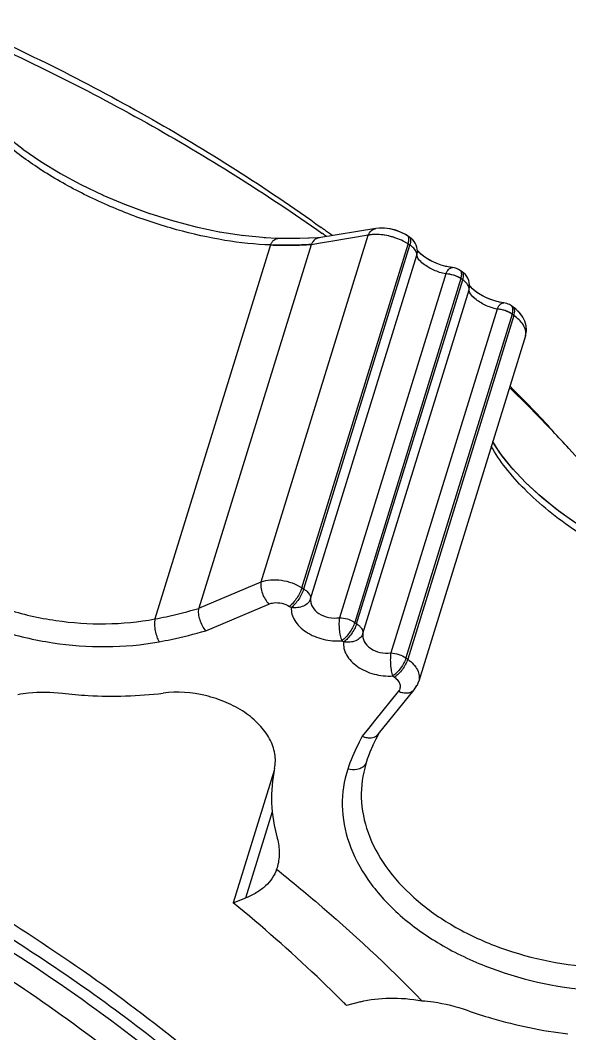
# Model space of a CAD drawing. Header units: millimetres. Extents: x 0 to 297, y 0 to 210.
# Drawn here: x 259.65 to 269.31, y 170.42 to 188.24 of the extents above; entities that cross this region are included whole.
import ezdxf

# ---------------------------------------------------------------- set-up
doc = ezdxf.new("R2010")
doc.units = ezdxf.units.MM
doc.header["$LTSCALE"] = 16.335
doc.layers.add('MEMBER', color=7, linetype='CONTINUOUS')

msp = doc.modelspace()

# ---------------------------------------------------------------- linework, layer by layer
at = {"layer": 'MEMBER', "color": 7, "linetype": 'Continuous'}
for p, q in [((259.697, 185.966), (259.4073, 186.1933)), ((260.0104, 185.7503), (259.6905, 185.9708)), ((260.3519, 185.5423), (260.0062, 185.753)), ((261.5132, 184.9879), (261.1029, 185.1604)), ((261.9275, 184.8364), (261.5033, 184.9918)), ((262.3463, 184.7054), (261.9135, 184.8412)), ((262.7645, 184.5964), (262.3285, 184.7105)), ((263.1767, 184.5109), (262.7431, 184.6015)), ((263.5779, 184.4496), (263.1521, 184.5153)), ((265.9026, 184.5807), (264.8957, 184.414)), ((264.9535, 184.4945), (264.9617, 184.4887)), ((265.9586, 184.5871), (265.9018, 184.5805)), ((266.1434, 184.5744), (266.0533, 184.5863)), ((266.2356, 184.5515), (266.1434, 184.5744)), ((266.2513, 184.5466), (266.1536, 184.5724)), ((266.3257, 184.519), (266.2356, 184.5515)), ((266.3459, 184.5103), (266.2513, 184.5466)), ((266.4113, 184.4778), (266.3257, 184.519)), ((266.4345, 184.4646), (266.3459, 184.5103)), ((263.9631, 184.4133), (263.5508, 184.4531)), ((264.1786, 184.4036), (263.9341, 184.4152)), ((264.2345, 184.4024), (264.1787, 184.4036)), ((264.399, 184.4006), (264.216, 184.4028)), ((264.5606, 184.4019), (264.3905, 184.4007)), ((264.7299, 184.4066), (264.5618, 184.4019)), ((264.909, 184.4155), (264.7194, 184.4062)), ((264.909, 184.4155), (264.875, 184.4135)), ((266.4604, 184.4487), (266.4113, 184.4778)), ((266.4604, 184.4488), (266.4345, 184.4646)), ((266.4933, 184.4277), (266.4603, 184.4489)), ((264.7647, 184.2928), (262.7897, 177.9016)), ((266.6317, 184.1765), (266.6317, 184.1775)), ((266.6387, 184.1861), (266.6332, 184.1942)), ((266.6603, 184.1599), (266.6387, 184.1861)), ((266.6572, 184.1633), (266.6451, 184.1776)), ((267.2506, 183.891), (267.2128, 183.8959)), ((267.2505, 183.891), (267.2506, 183.891)), ((267.4193, 183.819), (267.3861, 183.8414)), ((267.4193, 183.819), (267.3861, 183.8414)), ((267.5547, 183.5715), (267.5505, 183.5784)), ((267.5506, 183.5491), (267.5506, 183.5498)), ((268.1512, 183.2704), (268.1098, 183.2769)), ((268.3171, 183.1949), (268.2859, 183.2172)), ((268.3572, 183.1641), (268.3168, 183.1951)), ((268.3722, 183.1514), (268.3168, 183.1951)), ((268.4251, 183.0998), (268.3572, 183.1641)), ((268.5331, 182.6926), (266.6547, 176.6142)), ((266.5751, 176.4656), (266.6249, 176.5418)), ((266.6257, 176.5431), (266.6547, 176.6141)), ((265.948, 175.688), (266.5756, 176.4662)), ((265.8498, 175.4841), (265.906, 175.6019)), ((265.9005, 175.5911), (265.9556, 175.6967)), ((265.906, 175.6019), (265.9575, 175.6996)), ((265.8036, 175.3761), (265.8524, 175.4899)), ((265.7365, 175.1942), (265.7615, 175.2661)), ((265.7598, 175.2615), (265.8036, 175.3761)), ((264.1135, 175.0449), (263.394, 172.7165)), ((265.7262, 175.1619), (265.726, 175.1614)), ((265.7377, 175.1979), (265.7262, 175.1619)), ((264.1625, 173.3311), (264.1555, 173.3093)), ((263.394, 172.7165), (263.6126, 172.8035)), ((265.6301, 170.9768), (265.3853, 170.9136))]:
    msp.add_line(p, q, dxfattribs=at)
at = {"layer": 'MEMBER', "color": 9, "linetype": 'Continuous'}
for p, q in [((265.9018, 184.5805), (265.9026, 184.5807)), ((263.883, 178.3639), (265.7664, 184.4586)), ((264.925, 184.3194), (264.7647, 184.2928)), ((265.1087, 184.3498), (264.925, 184.3194)), ((265.7664, 184.4586), (265.1087, 184.3498)), ((264.0481, 184.289), (262.0155, 177.7116)), ((264.6003, 178.2598), (266.4686, 184.3056)), ((264.6335, 178.2386), (266.5018, 184.2844)), ((266.5018, 184.2844), (266.4686, 184.3056)), ((266.6317, 184.1758), (266.6317, 184.1773)), ((264.7544, 178.0661), (266.6227, 184.1119)), ((267.1293, 183.7792), (265.2611, 177.7334)), ((267.3971, 183.6964), (265.5288, 177.6506)), ((265.5621, 177.6281), (267.4304, 183.6739)), ((267.4304, 183.6739), (267.3971, 183.6964)), ((265.6735, 177.4548), (267.5418, 183.5007)), ((267.5418, 183.5007), (267.5506, 183.5491)), ((267.5505, 183.5486), (267.5506, 183.55)), ((268.0334, 183.1593), (266.1651, 177.1134)), ((268.2991, 183.0706), (266.4308, 177.0248)), ((268.3304, 183.0483), (268.2991, 183.0706)), ((268.3304, 183.0483), (266.4621, 177.0025)), ((262.7897, 177.9016), (263.883, 178.3639)), ((264.6003, 178.2598), (264.6335, 178.2386)), ((262.911, 177.5045), (264.0196, 177.9728)), ((264.3823, 177.9327), (264.4152, 177.9117)), ((265.5288, 177.6506), (265.5621, 177.6281)), ((265.303, 177.3286), (265.336, 177.3063)), ((266.4308, 177.0248), (266.4621, 177.0025)), ((266.1975, 176.708), (266.2285, 176.6859)), ((266.2965, 176.4351), (265.8792, 175.917)), ((265.7944, 175.8117), (265.6616, 175.6469)), ((265.7715, 175.7834), (265.6616, 175.6469)), ((265.8792, 175.917), (265.7715, 175.7834)), ((265.8792, 175.917), (265.7944, 175.8117)), ((263.6126, 172.8035), (264.0824, 174.3237))]:
    msp.add_line(p, q, dxfattribs=at)
at = {"layer": 'MEMBER', "color": 7, "linetype": 'Continuous'}
for points in [[(261.1089, 185.1577), (260.7198, 185.3436), (260.3506, 185.543)], [(266.1536, 184.5724), (266.0553, 184.5863), (265.9605, 184.5872)], [(266.8321, 184.0302), (266.7735, 184.0663), (266.7244, 184.1017), (266.6855, 184.1347), (266.6589, 184.1616)], [(266.8807, 184.0043), (266.8072, 184.0448), (266.7447, 184.0863), (266.6954, 184.1257), (266.6603, 184.1599)], [(266.9711, 183.9635), (266.8986, 183.9955), (266.8321, 184.0302)], [(267.0476, 183.9358), (266.962, 183.9672), (266.8807, 184.0043)], [(267.2128, 183.8959), (267.1327, 183.9118), (267.0476, 183.9358)], [(267.2505, 183.891), (267.1973, 183.8985), (267.1242, 183.9139)], [(267.6965, 183.443), (267.642, 183.4826), (267.6, 183.5191), (267.5713, 183.5496), (267.5544, 183.5719)], [(267.7775, 183.3945), (267.7075, 183.4357), (267.6491, 183.477), (267.604, 183.5153), (267.5729, 183.5478), (267.5547, 183.5715)], [(268.1512, 183.2704), (268.0753, 183.2838), (267.9963, 183.3043), (267.9153, 183.3318), (267.836, 183.3652), (267.762, 183.403), (267.6965, 183.443)], [(267.9413, 183.3222), (267.8564, 183.356), (267.7775, 183.3945)], [(268.1098, 183.2769), (268.0272, 183.2955), (267.9413, 183.3222)], [(268.5218, 182.9472), (268.4847, 183.0213), (268.4343, 183.0895), (268.3722, 183.1514)], [(268.5445, 182.8644), (268.5212, 182.9486), (268.4805, 183.0279), (268.4251, 183.0998)], [(268.5329, 182.6921), (268.5394, 182.7157), (268.5494, 182.7907), (268.5437, 182.8691)], [(268.533, 182.6924), (268.5489, 182.7796), (268.5445, 182.8644)], [(268.3165, 180.3381), (268.1307, 180.5663), (267.9813, 180.786), (267.9575, 180.83)], [(271.5681, 178.3591), (271.1209, 178.5162), (270.687, 178.6958), (270.2691, 178.8954), (269.8708, 179.1124), (269.4953, 179.3442), (269.146, 179.5883), (268.8265, 179.842), (268.5402, 180.1027), (268.2912, 180.3671), (268.0833, 180.6315), (267.958, 180.8315)], [(271.5984, 178.3495), (271.2082, 178.4834), (270.8206, 178.6376), (270.4399, 178.8106), (270.0706, 179.0001), (269.717, 179.2038), (269.3831, 179.4193), (269.0728, 179.6435), (268.7896, 179.8736), (268.5366, 180.1063)], [(266.5756, 176.4662), (266.5828, 176.4754), (266.6249, 176.5418)]]:
    msp.add_lwpolyline(points, dxfattribs=at)
for centre, radius, start, end in [((246.8988, 159.4865), 30.9192, 54.1632, 54.30303), ((247.0082, 159.6378), 30.7325, 53.85538, 54.16337), ((246.5258, 158.4673), 31.8904, 54.52481, 54.68279), ((266.33, 184.1717), 0.3036, 52.08354, 57.5373), ((266.333, 184.1765), 0.298, 0.23931, 57.45743), ((267.2183, 183.5927), 0.3, 55.99628, 83.84133), ((267.2494, 183.5671), 0.3037, 50.20244, 56.0835), ((267.2526, 183.572), 0.298, 355.89774, 55.99871), ((268.1124, 182.9747), 0.2982, 62.35846, 82.45225), ((268.1108, 182.972), 0.3013, 54.47424, 62.33941), ((251.5645, 164.4585), 24.0532, 43.48547, 46.05732), ((252.1203, 165.5624), 22.8978, 42.44942, 45.17649), ((252.5499, 165.4061), 22.6861, 42.42497, 43.46176), ((265.8039, 176.0011), 0.3816, 248.11302, 256.34407), ((248.3469, 153.9823), 24.0203, 44.81935, 45.03077)]:
    msp.add_arc(centre, radius, start, end, dxfattribs=at)
at = {"layer": 'MEMBER', "color": 9, "linetype": 'Continuous'}
for centre, radius, start, end in [((265.8849, 183.951), 0.5212, 99.75307, 103.13826), ((265.8691, 183.3413), 1.1358, 72.3104, 76.19973), ((265.8641, 183.3253), 1.1526, 70.23514, 72.31886), ((265.8745, 183.3517), 1.1243, 63.21564, 70.27584), ((265.8766, 183.3568), 1.1188, 63.19831, 70.29316), ((265.9089, 183.4213), 1.0466, 60.45555, 63.18016), ((265.9423, 183.4801), 0.979, 57.48046, 60.46474), ((264.3197, 193.0584), 8.7736, 268.22607, 270.74644), ((264.3348, 192.1129), 7.8281, 270.72568, 273.1567), ((266.2901, 183.9523), 0.3939, 51.05401, 57.48252), ((266.4, 184.1758), 0.2317, 343.99266, 359.96143), ((268.0183, 182.7029), 0.4566, 82.28192, 88.10749), ((268.0104, 182.6452), 0.5148, 66.16465, 82.27193)]:
    msp.add_arc(centre, radius, start, end, dxfattribs=at)
at = {"layer": 'MEMBER', "color": 7, "linetype": 'Continuous'}
for points, knots in [([(258.4926, 188.2409), (259.6469, 187.7332), (261.8637, 186.6292), (263.9566, 185.3031), (264.9401, 184.5965)], [0, 0, 0, 0, 0.5101106, 1, 1, 1, 1]), ([(258.4785, 188.119), (259.635, 187.6129), (261.859, 186.5134), (263.9625, 185.1962), (264.9535, 184.4945)], [0, 0, 0, 0, 0.5097213, 1, 1, 1, 1]), ([(264.8957, 184.414), (264.8746, 184.4105), (264.8313, 184.3913), (264.8005, 184.3563), (264.7874, 184.3362)], [0, 0, 0, 0, 0.4714544, 1, 1, 1, 1]), ([(269.2959, 180.7107), (269.455, 180.5366), (270.062, 179.8508), (270.6244, 179.125), (271.0091, 178.5644)], [0, 0, 0, 0, 0.2575786, 1, 1, 1, 1]), ([(262.911, 177.5045), (262.8879, 177.5301), (262.8474, 177.5907), (262.8053, 177.6915), (262.7831, 177.7962), (262.7831, 177.866), (262.7884, 177.8977)], [0, 0, 0, 0, 0.2448139, 0.5111785, 0.7716631, 1, 1, 1, 1]), ([(264.3789, 167.2235), (263.5037, 168.1812), (261.4994, 170.0128), (258.0318, 172.3719), (254.0973, 174.381), (249.8481, 175.9618), (245.4479, 177.0538), (241.0659, 177.6148), (236.8719, 177.6233), (234.1837, 177.2417), (232.9208, 176.9448)], [0, 0, 0, 0, 0.1137189, 0.2368082, 0.3666451, 0.5000002, 0.6333551, 0.7631921, 0.8862816, 1, 1, 1, 1]), ([(259.6025, 176.384), (259.6649, 176.3954), (259.9249, 176.4319), (260.19, 176.4278), (260.3875, 176.4048)], [0, 0, 0, 0, 0.2419482, 1, 1, 1, 1]), ([(260.3875, 176.4048), (260.5374, 176.3873), (261.1267, 176.3358), (261.7224, 176.3522), (262.1597, 176.4066)], [0, 0, 0, 0, 0.2551215, 1, 1, 1, 1]), ([(264.1192, 175.0833), (264.1369, 175.1673), (264.1389, 175.3505), (264.0405, 175.6184), (263.8529, 175.8671), (263.5903, 176.0834), (263.2689, 176.2554), (262.7936, 176.4106), (262.4075, 176.4375), (262.1597, 176.4066)], [0, 0, 0, 0, 0.0962081, 0.1995719, 0.3143483, 0.4412448, 0.5779455, 0.7202025, 1, 1, 1, 1]), ([(265.6616, 175.6469), (265.6701, 175.6435), (265.7039, 175.6314), (265.7393, 175.6239), (265.7659, 175.6218)], [0, 0, 0, 0, 0.2568103, 1, 1, 1, 1]), ([(265.7659, 175.6218), (265.8012, 175.619), (265.8697, 175.6249), (265.9285, 175.6637), (265.948, 175.688)], [0, 0, 0, 0, 0.5317212, 1, 1, 1, 1]), ([(264.1192, 175.0833), (264.0772, 174.8841), (264.0424, 174.4674), (264.1096, 174.0554), (264.1657, 173.8534)], [0, 0, 0, 0, 0.4927194, 1, 1, 1, 1]), ([(268.8649, 156.2123), (268.9817, 156.5901), (269.1594, 157.3706), (269.2501, 158.581), (269.1655, 159.8254), (268.9072, 161.0936), (268.4779, 162.3763), (267.6624, 164.1368), (266.2109, 166.3194), (263.9255, 168.7752), (261.1192, 171.0682), (257.8736, 173.1335), (255.5124, 174.3028), (254.2814, 174.8382)], [0, 0, 0, 0, 0.0463533, 0.0934006, 0.1417868, 0.192067, 0.2446837, 0.2999603, 0.4190805, 0.5500053, 0.6918241, 0.8426672, 1, 1, 1, 1]), ([(264.1657, 173.8534), (264.1896, 173.7673), (264.2152, 173.5906), (264.1881, 173.4138), (264.1625, 173.3311)], [0, 0, 0, 0, 0.5077911, 1, 1, 1, 1]), ([(264.1555, 173.3093), (264.1368, 173.2547), (264.0832, 173.1475), (263.9617, 173.0076), (263.8022, 172.8898), (263.6788, 172.8298), (263.6126, 172.8035)], [0, 0, 0, 0, 0.2266308, 0.46428, 0.7205598, 1, 1, 1, 1]), ([(264.1555, 173.3093), (264.3855, 173.1249), (265.2715, 172.3932), (266.1148, 171.6094), (266.7098, 170.9966)], [0, 0, 0, 0, 0.2566509, 1, 1, 1, 1]), ([(265.3227, 170.9764), (265.1728, 171.1261), (264.552, 171.7301), (263.9002, 172.3021), (263.394, 172.7165)], [0, 0, 0, 0, 0.244667, 1, 1, 1, 1]), ([(256.452, 171.2499), (256.62, 171.0966), (256.9883, 170.8043), (257.8189, 170.2898), (258.9849, 169.8023), (260.2222, 169.5432), (261.1992, 169.4958), (261.6693, 169.5276), (261.8951, 169.5586)], [0, 0, 0, 0, 0.1165046, 0.2401387, 0.4996955, 0.7594188, 0.8832336, 1, 1, 1, 1]), ([(265.6301, 170.9768), (265.7962, 171.0197), (266.1596, 171.0609), (266.5222, 171.0291), (266.7098, 170.9966)], [0, 0, 0, 0, 0.4739028, 1, 1, 1, 1]), ([(266.7098, 170.9966), (266.7778, 170.9915), (267.0481, 170.9617), (267.3147, 170.8967), (267.5067, 170.8284)], [0, 0, 0, 0, 0.2506058, 1, 1, 1, 1]), ([(267.5067, 170.8284), (267.6485, 170.7779), (268.2264, 170.5908), (268.825, 170.4681), (269.2784, 170.4122)], [0, 0, 0, 0, 0.2478605, 1, 1, 1, 1])]:
    msp.add_open_spline(points, degree=3, knots=knots, dxfattribs=at)
at = {"layer": 'MEMBER', "color": 9, "linetype": 'Continuous'}
for points, knots in [([(264.0481, 184.289), (263.7799, 184.2981), (263.2229, 184.3579), (262.3832, 184.5456), (261.5375, 184.8259), (260.7282, 185.1844), (259.9961, 185.6024), (259.3773, 186.0596), (258.9012, 186.5338), (258.6721, 186.8817), (258.5969, 187.0526)], [0, 0, 0, 0, 0.1270734, 0.2644528, 0.4068469, 0.548338, 0.6829448, 0.8053462, 0.9115984, 1, 1, 1, 1]), ([(265.7664, 184.4586), (265.7795, 184.4894), (265.8142, 184.5443), (265.8731, 184.5757), (265.902, 184.5806)], [0, 0, 0, 0, 0.5329516, 1, 1, 1, 1]), ([(264.0481, 184.289), (264.0555, 184.3059), (264.0721, 184.3366), (264.1035, 184.3743), (264.1394, 184.3985), (264.1662, 184.404), (264.1786, 184.4037)], [0, 0, 0, 0, 0.302617, 0.5681709, 0.7959987, 1, 1, 1, 1]), ([(264.0481, 184.289), (264.0555, 184.3059), (264.0721, 184.3366), (264.1035, 184.3743), (264.1394, 184.3985), (264.1662, 184.404), (264.1786, 184.4037)], [0, 0, 0, 0, 0.3026117, 0.5681662, 0.7959983, 1, 1, 1, 1]), ([(266.2539, 184.41), (266.1708, 184.4399), (266.0092, 184.4785), (265.8409, 184.476), (265.7664, 184.4586)], [0, 0, 0, 0, 0.5359808, 1, 1, 1, 1]), ([(266.14, 184.4444), (266.0808, 184.4589), (265.9664, 184.4774), (265.8501, 184.4739), (265.7966, 184.4647)], [0, 0, 0, 0, 0.5292925, 1, 1, 1, 1]), ([(266.4686, 184.3056), (266.4762, 184.33), (266.4859, 184.3718), (266.483, 184.4174), (266.4747, 184.4329)], [0, 0, 0, 0, 0.5923507, 1, 1, 1, 1]), ([(266.5018, 184.2844), (266.5069, 184.3008), (266.5144, 184.3316), (266.5194, 184.3801), (266.5091, 184.4176), (266.4933, 184.4277)], [0, 0, 0, 0, 0.3444808, 0.6258506, 1, 1, 1, 1]), ([(264.7659, 184.2967), (264.7078, 184.2935), (264.4687, 184.2831), (264.2292, 184.2835), (264.0481, 184.289)], [0, 0, 0, 0, 0.2429928, 1, 1, 1, 1]), ([(266.6227, 184.1119), (266.6231, 184.1216), (266.6186, 184.1662), (266.592, 184.2056), (266.5682, 184.2306)], [0, 0, 0, 0, 0.2200215, 1, 1, 1, 1]), ([(266.7347, 183.9574), (266.7047, 183.9813), (266.6572, 184.025), (266.6243, 184.0856), (266.6227, 184.1119)], [0, 0, 0, 0, 0.593223, 1, 1, 1, 1]), ([(266.7347, 183.9574), (266.7315, 183.96), (266.7189, 183.9702), (266.7067, 183.9809), (266.698, 183.9891)], [0, 0, 0, 0, 0.2589818, 1, 1, 1, 1]), ([(267.1293, 183.7792), (267.0576, 183.7927), (266.9189, 183.8397), (266.7913, 183.9124), (266.7347, 183.9574)], [0, 0, 0, 0, 0.5022859, 1, 1, 1, 1]), ([(267.1293, 183.7792), (267.137, 183.7963), (267.1565, 183.8326), (267.1937, 183.8783), (267.2339, 183.8928), (267.2505, 183.891)], [0, 0, 0, 0, 0.3236506, 0.7118127, 1, 1, 1, 1]), ([(267.3971, 183.6964), (267.358, 183.7228), (267.2709, 183.7628), (267.1765, 183.7789), (267.1293, 183.7792)], [0, 0, 0, 0, 0.4999857, 1, 1, 1, 1]), ([(267.3971, 183.6964), (267.4046, 183.7209), (267.4144, 183.7632), (267.4099, 183.8092), (267.4011, 183.8248)], [0, 0, 0, 0, 0.5874295, 1, 1, 1, 1]), ([(267.4304, 183.6739), (267.4354, 183.6902), (267.4429, 183.7206), (267.446, 183.763), (267.4396, 183.7971), (267.4267, 183.814), (267.4193, 183.819)], [0, 0, 0, 0, 0.333661, 0.6090977, 0.8251079, 1, 1, 1, 1]), ([(267.3146, 183.7404), (267.2812, 183.7543), (267.2346, 183.7681), (267.187, 183.7752), (267.1752, 183.7765)], [0, 0, 0, 0, 0.7531819, 1, 1, 1, 1]), ([(267.3971, 183.6964), (267.3908, 183.7007), (267.3645, 183.7174), (267.3365, 183.7313), (267.3146, 183.7404)], [0, 0, 0, 0, 0.242425, 1, 1, 1, 1]), ([(267.5418, 183.5007), (267.5439, 183.5203), (267.5353, 183.5651), (267.5099, 183.6015), (267.4941, 183.6192)], [0, 0, 0, 0, 0.4550367, 1, 1, 1, 1]), ([(267.6432, 183.346), (267.6146, 183.3701), (267.5697, 183.4139), (267.541, 183.4752), (267.5418, 183.5007)], [0, 0, 0, 0, 0.5952177, 1, 1, 1, 1]), ([(267.6432, 183.346), (267.6401, 183.3486), (267.6281, 183.359), (267.6165, 183.3698), (267.6083, 183.3782)], [0, 0, 0, 0, 0.2594682, 1, 1, 1, 1]), ([(268.0334, 183.1593), (267.9615, 183.1745), (267.8238, 183.2243), (267.6979, 183.2998), (267.6432, 183.346)], [0, 0, 0, 0, 0.5065667, 1, 1, 1, 1]), ([(268.0334, 183.1593), (268.0411, 183.1763), (268.0572, 183.2069), (268.0863, 183.244), (268.1175, 183.2674), (268.1411, 183.2717), (268.1512, 183.2704)], [0, 0, 0, 0, 0.3284394, 0.6026398, 0.8206598, 1, 1, 1, 1]), ([(268.2991, 183.0706), (268.261, 183.0978), (268.1748, 183.1397), (268.0808, 183.1577), (268.0334, 183.1593)], [0, 0, 0, 0, 0.496834, 1, 1, 1, 1]), ([(268.2991, 183.0706), (268.293, 183.075), (268.2674, 183.0922), (268.2399, 183.1067), (268.2185, 183.1161)], [0, 0, 0, 0, 0.2416641, 1, 1, 1, 1]), ([(268.2991, 183.0706), (268.3067, 183.0952), (268.3164, 183.1383), (268.3104, 183.1847), (268.301, 183.2005)], [0, 0, 0, 0, 0.5821368, 1, 1, 1, 1]), ([(268.3304, 183.0483), (268.3353, 183.0644), (268.3473, 183.1109), (268.3443, 183.1755), (268.3171, 183.1949)], [0, 0, 0, 0, 0.3353294, 1, 1, 1, 1]), ([(268.5401, 182.7294), (268.5444, 182.7849), (268.5071, 182.8774), (268.4218, 182.9763), (268.363, 183.025), (268.3304, 183.0483)], [0, 0, 0, 0, 0.4242765, 0.6941816, 1, 1, 1, 1]), ([(271.7584, 178.1644), (271.3421, 178.2845), (270.5328, 178.5918), (269.6008, 179.1132), (268.9421, 179.5989), (268.5245, 179.972), (268.1844, 180.3512), (268.0038, 180.6186), (267.9315, 180.7511)], [0, 0, 0, 0, 0.2756503, 0.5483712, 0.6765669, 0.7957815, 0.9039953, 1, 1, 1, 1]), ([(256.5643, 180.4752), (256.6156, 180.252), (256.793, 179.8008), (257.2327, 179.189), (257.8328, 178.6445), (258.5635, 178.1948), (259.389, 177.8619), (260.5418, 177.5986), (261.4451, 177.6032), (262.0155, 177.7116)], [0, 0, 0, 0, 0.1034422, 0.2159158, 0.3376064, 0.4670487, 0.6015548, 0.737741, 1, 1, 1, 1]), ([(256.2211, 180.2846), (256.2773, 180.0462), (256.4708, 179.5643), (256.9462, 178.9113), (257.5931, 178.3292), (258.3793, 177.8469), (259.2666, 177.4876), (260.5047, 177.1998), (261.4752, 177.1978), (262.089, 177.3097)], [0, 0, 0, 0, 0.1029881, 0.2152852, 0.3370047, 0.4665935, 0.6012918, 0.7376576, 1, 1, 1, 1]), ([(263.883, 178.3639), (263.8772, 178.3324), (263.8775, 178.2622), (263.9026, 178.1575), (263.9499, 178.057), (263.9945, 177.9977), (264.0196, 177.9728)], [0, 0, 0, 0, 0.2254775, 0.4842968, 0.7516504, 1, 1, 1, 1]), ([(263.883, 178.3639), (263.9366, 178.3833), (264.0563, 178.406), (264.305, 178.3948), (264.4923, 178.3287), (264.6003, 178.2598)], [0, 0, 0, 0, 0.2296407, 0.4834144, 1, 1, 1, 1]), ([(264.6003, 178.2598), (264.5909, 178.2291), (264.5646, 178.1666), (264.5132, 178.078), (264.4523, 177.9978), (264.4061, 177.9515), (264.3823, 177.9327)], [0, 0, 0, 0, 0.2420276, 0.508988, 0.7712087, 1, 1, 1, 1]), ([(264.6335, 178.2386), (264.6137, 178.1743), (264.5653, 178.0823), (264.4855, 177.9767), (264.439, 177.9305), (264.4152, 177.9117)], [0, 0, 0, 0, 0.5082914, 0.7707141, 1, 1, 1, 1]), ([(264.6335, 178.2386), (264.6518, 178.2269), (264.7084, 178.1851), (264.7565, 178.116), (264.7544, 178.0661)], [0, 0, 0, 0, 0.3031199, 1, 1, 1, 1]), ([(262.0155, 177.7116), (262.0816, 177.7239), (262.3415, 177.7759), (262.5989, 177.8412), (262.7884, 177.8977)], [0, 0, 0, 0, 0.2537031, 1, 1, 1, 1]), ([(264.0196, 177.9728), (264.0465, 177.9842), (264.1681, 178.0141), (264.3023, 177.9837), (264.3823, 177.9327)], [0, 0, 0, 0, 0.2358636, 1, 1, 1, 1]), ([(264.4152, 177.9117), (264.4123, 177.8735), (264.4208, 177.7924), (264.473, 177.6766), (264.5605, 177.5695), (264.7211, 177.4423), (264.9731, 177.338), (265.194, 177.3189), (265.303, 177.3286)], [0, 0, 0, 0, 0.0974813, 0.202985, 0.3191568, 0.4461709, 0.7214824, 1, 1, 1, 1]), ([(264.7544, 178.0661), (264.7453, 178.0387), (264.7104, 177.9856), (264.6279, 177.9318), (264.5253, 177.9045), (264.4518, 177.906), (264.4152, 177.9117)], [0, 0, 0, 0, 0.21611, 0.4572891, 0.7226426, 1, 1, 1, 1]), ([(264.7544, 178.0661), (264.7521, 178.0426), (264.7553, 177.9933), (264.7936, 177.8957), (264.8995, 177.7924), (265.0708, 177.7269), (265.1987, 177.7236), (265.2611, 177.7334)], [0, 0, 0, 0, 0.1034031, 0.2120756, 0.4529126, 0.7237135, 1, 1, 1, 1]), ([(265.2611, 177.7334), (265.2555, 177.7011), (265.2504, 177.6314), (265.2553, 177.5256), (265.2718, 177.4225), (265.2909, 177.3574), (265.303, 177.3286)], [0, 0, 0, 0, 0.2393, 0.5076125, 0.7719434, 1, 1, 1, 1]), ([(265.2611, 177.7334), (265.3082, 177.7331), (265.4026, 177.717), (265.4897, 177.677), (265.5288, 177.6506)], [0, 0, 0, 0, 0.5000143, 1, 1, 1, 1]), ([(262.0155, 177.7116), (262.0099, 177.6796), (262.0066, 177.61), (262.0181, 177.5044), (262.0447, 177.4016), (262.0724, 177.3376), (262.089, 177.3097)], [0, 0, 0, 0, 0.2346402, 0.4999739, 0.7653215, 1, 1, 1, 1]), ([(265.5288, 177.6506), (265.5089, 177.5864), (265.4591, 177.4949), (265.3762, 177.3914), (265.3278, 177.3466), (265.303, 177.3286)], [0, 0, 0, 0, 0.5065588, 0.7690647, 1, 1, 1, 1]), ([(265.5621, 177.6281), (265.5423, 177.5639), (265.4924, 177.4724), (265.4094, 177.369), (265.3609, 177.3242), (265.336, 177.3063)], [0, 0, 0, 0, 0.5064709, 0.7689999, 1, 1, 1, 1]), ([(265.5621, 177.6281), (265.5798, 177.6161), (265.6117, 177.5906), (265.6582, 177.5369), (265.6768, 177.4854), (265.6735, 177.4548)], [0, 0, 0, 0, 0.300316, 0.5682023, 1, 1, 1, 1]), ([(262.089, 177.3097), (262.1593, 177.3225), (262.4357, 177.3766), (262.7094, 177.445), (262.911, 177.5045)], [0, 0, 0, 0, 0.2538475, 1, 1, 1, 1]), ([(265.6735, 177.4548), (265.6646, 177.4276), (265.6302, 177.3747), (265.5479, 177.322), (265.4455, 177.2968), (265.3724, 177.2998), (265.336, 177.3063)], [0, 0, 0, 0, 0.2162202, 0.4563315, 0.7212646, 1, 1, 1, 1]), ([(265.6735, 177.4548), (265.67, 177.4317), (265.6707, 177.3829), (265.7042, 177.2851), (265.806, 177.1798), (265.975, 177.1112), (266.1024, 177.1052), (266.1651, 177.1134)], [0, 0, 0, 0, 0.1032271, 0.2110509, 0.4498789, 0.7207527, 1, 1, 1, 1]), ([(247.9153, 177.2635), (249.526, 176.8586), (252.6771, 175.8635), (257.1131, 173.8582), (260.4814, 171.791), (262.8667, 169.9433), (264.4446, 168.5118), (265.8251, 167.0263), (266.9935, 165.502), (267.9371, 163.9548), (268.6451, 162.4002), (269.109, 160.8542), (269.3218, 159.3329), (269.2792, 157.8539), (269.0785, 156.9034), (268.9375, 156.4473)], [0, 0, 0, 0, 0.1537672, 0.3050839, 0.4497266, 0.5184321, 0.5841997, 0.6467584, 0.7059424, 0.761714, 0.8141903, 0.8636678, 0.91064, 0.9557979, 1, 1, 1, 1]), ([(265.336, 177.3063), (265.331, 177.2688), (265.3351, 177.1886), (265.3813, 177.0724), (265.4637, 176.9641), (265.619, 176.834), (265.8679, 176.7249), (266.0879, 176.7011), (266.1975, 176.708)], [0, 0, 0, 0, 0.0970748, 0.2014858, 0.3164348, 0.4425569, 0.7181028, 1, 1, 1, 1]), ([(266.1651, 177.1134), (266.1596, 177.081), (266.154, 177.0113), (266.157, 176.9054), (266.1705, 176.8023), (266.1869, 176.737), (266.1975, 176.708)], [0, 0, 0, 0, 0.2406642, 0.5099366, 0.7740202, 1, 1, 1, 1]), ([(266.1651, 177.1134), (266.2125, 177.1119), (266.3065, 177.0938), (266.3927, 177.052), (266.4308, 177.0248)], [0, 0, 0, 0, 0.503166, 1, 1, 1, 1]), ([(266.4308, 177.0248), (266.4214, 176.9942), (266.3942, 176.9322), (266.3394, 176.8455), (266.2737, 176.7683), (266.2233, 176.7251), (266.1975, 176.708)], [0, 0, 0, 0, 0.2404125, 0.5054855, 0.7676687, 1, 1, 1, 1]), ([(266.4621, 177.0025), (266.4526, 176.972), (266.4254, 176.9099), (266.3706, 176.8232), (266.3047, 176.7461), (266.2543, 176.7029), (266.2285, 176.6859)], [0, 0, 0, 0, 0.2402153, 0.5054304, 0.7677679, 1, 1, 1, 1]), ([(266.4621, 177.0025), (266.4989, 176.9762), (266.5642, 176.9198), (266.6356, 176.8204), (266.6701, 176.7155), (266.6643, 176.6453), (266.6547, 176.6142)], [0, 0, 0, 0, 0.2949396, 0.5568654, 0.7876967, 1, 1, 1, 1]), ([(266.2285, 176.6859), (266.2515, 176.6695), (266.2911, 176.6332), (266.3278, 176.5655), (266.3314, 176.4938), (266.3105, 176.4524), (266.2965, 176.4351)], [0, 0, 0, 0, 0.2903794, 0.5440218, 0.7718781, 1, 1, 1, 1]), ([(266.5755, 176.4662), (266.5618, 176.4492), (266.5251, 176.42), (266.4544, 176.4011), (266.3752, 176.4061), (266.3225, 176.4232), (266.2965, 176.4351)], [0, 0, 0, 0, 0.2177424, 0.4526784, 0.7148206, 1, 1, 1, 1]), ([(265.6616, 175.6469), (265.6358, 175.6004), (265.5376, 175.414), (265.4567, 175.2184), (265.4072, 175.0688)], [0, 0, 0, 0, 0.2524357, 1, 1, 1, 1]), ([(265.4072, 175.0688), (265.3396, 174.8646), (265.2724, 174.4214), (265.4032, 173.743), (265.75, 173.0906), (266.2891, 172.4963), (266.9915, 171.986), (268.1111, 171.4414), (269.0588, 171.2308), (269.7002, 171.1819)], [0, 0, 0, 0, 0.0984341, 0.2004679, 0.3109242, 0.4322742, 0.5645145, 0.7056879, 1, 1, 1, 1]), ([(265.6166, 175.0765), (265.601, 175.0705), (265.533, 175.0511), (265.4593, 175.0553), (265.4072, 175.0688)], [0, 0, 0, 0, 0.236601, 1, 1, 1, 1]), ([(265.6714, 175.1066), (265.6673, 175.1035), (265.6501, 175.0917), (265.6313, 175.0823), (265.6166, 175.0765)], [0, 0, 0, 0, 0.2436079, 1, 1, 1, 1]), ([(265.726, 175.1614), (265.6669, 174.97), (265.6114, 174.5567), (265.7397, 173.9274), (266.066, 173.3243), (266.5687, 172.7772), (267.221, 172.3099), (268.2581, 171.8148), (269.1339, 171.6277), (269.7259, 171.5871)], [0, 0, 0, 0, 0.099037, 0.2016446, 0.3124493, 0.4338583, 0.5658929, 0.7066649, 1, 1, 1, 1]), ([(265.7365, 175.1942), (265.7337, 175.1857), (265.7192, 175.1519), (265.6937, 175.1232), (265.6714, 175.1066)], [0, 0, 0, 0, 0.2435142, 1, 1, 1, 1]), ([(256.2598, 173.7146), (257.8124, 172.9274), (260.0261, 171.6095), (262.6755, 169.5601), (264.4005, 167.9662), (265.8769, 166.3082), (267.0848, 164.6074), (268.0077, 162.8854), (268.6315, 161.1639), (268.9452, 159.4649), (268.9405, 157.8123), (268.6142, 156.2319), (267.9705, 154.7506), (267.0216, 153.3926), (265.785, 152.1771), (264.2813, 151.119), (263.1542, 150.5462), (262.5569, 150.2864)], [0, 0, 0, 0, 0.16449, 0.2422368, 0.3162305, 0.3861008, 0.4516532, 0.5129114, 0.5701629, 0.6239995, 0.6753332, 0.7253564, 0.7754271, 0.8268971, 0.8809424, 0.9384535, 1, 1, 1, 1])]:
    msp.add_open_spline(points, degree=3, knots=knots, dxfattribs=at)
at = {"layer": 'MEMBER', "color": 7, "linetype": 'Continuous'}
for points in [[(264.7874, 184.3362), (264.7785, 184.3225), (264.7709, 184.3079), (264.7647, 184.2928)], [(265.7138, 175.6302), (265.7309, 175.6261), (265.7483, 175.6232), (265.7659, 175.6218)]]:
    msp.add_open_spline(points, degree=3, dxfattribs=at)
at = {"layer": 'MEMBER', "color": 9, "linetype": 'Continuous'}
for points in [[(266.4747, 184.4329), (266.4713, 184.4392), (266.4664, 184.4449), (266.4604, 184.4488)], [(266.5682, 184.2306), (266.5587, 184.2406), (266.5484, 184.2499), (266.5377, 184.2586)], [(267.1752, 183.7765), (267.16, 183.7781), (267.1447, 183.7791), (267.1293, 183.7792)], [(267.4011, 183.8248), (267.3974, 183.8313), (267.3923, 183.8372), (267.3861, 183.8414)], [(267.465, 183.6476), (267.454, 183.657), (267.4424, 183.6658), (267.4304, 183.6739)], [(267.4941, 183.6192), (267.4851, 183.6293), (267.4753, 183.6387), (267.465, 183.6476)], [(268.301, 183.2005), (268.2972, 183.207), (268.292, 183.2128), (268.2859, 183.2172)], [(268.5331, 182.6926), (268.5368, 182.7045), (268.5391, 182.7169), (268.5401, 182.7294)]]:
    msp.add_open_spline(points, degree=3, dxfattribs=at)

doc.saveas('drawing.dxf')
